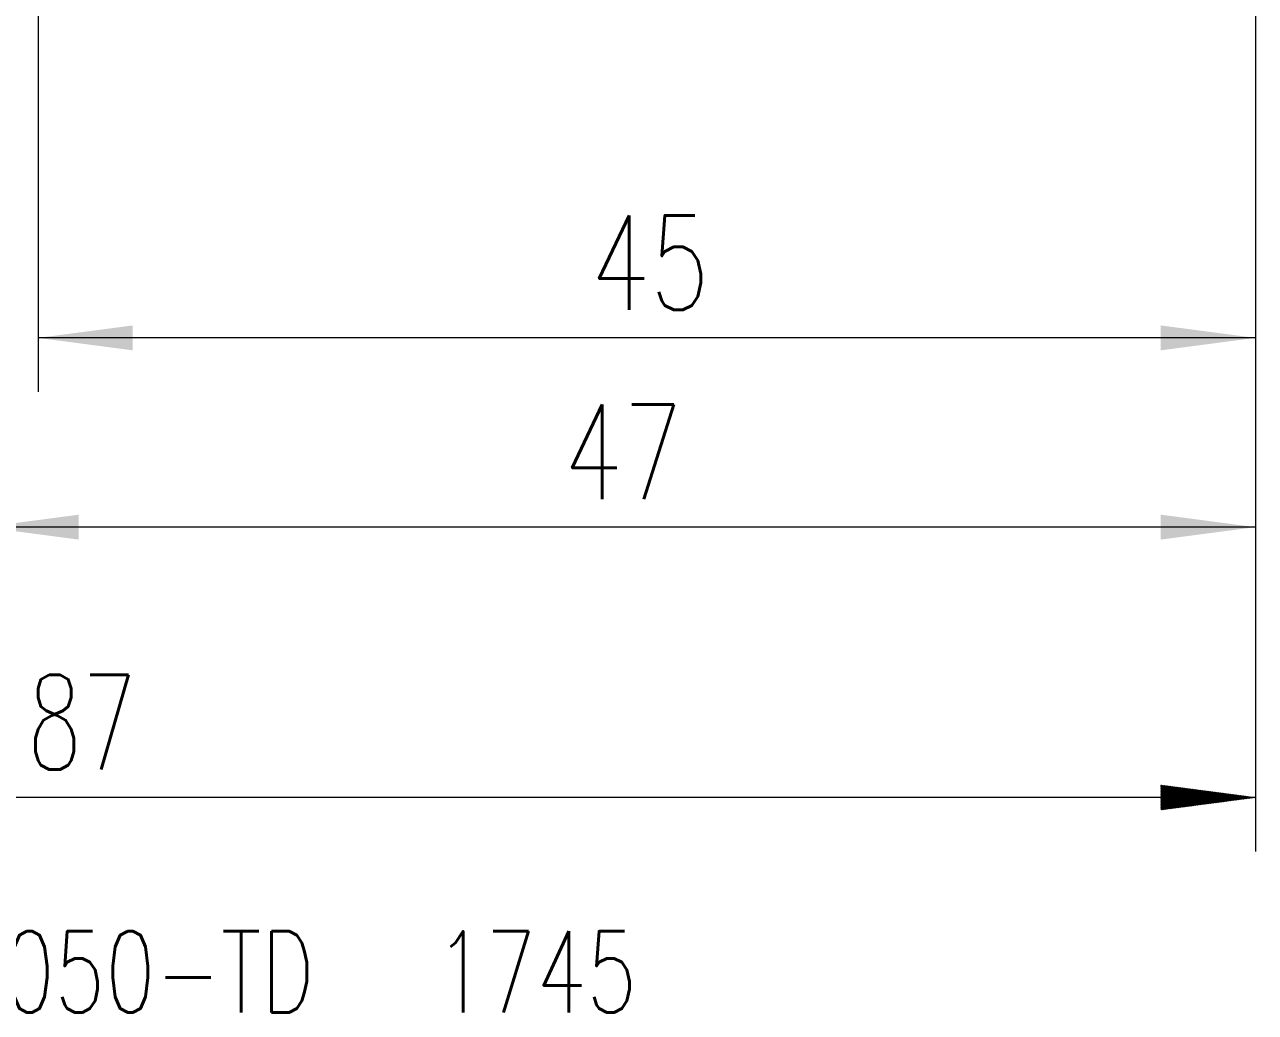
# Model space of a CAD drawing. Header units: millimetres. Extents: x -53 to 66, y -62 to 29.
# Drawn here: x 1.5 to 47, y -62.13 to -25.6 of the extents above; entities that cross this region are included whole.
import ezdxf

# ---------------------------------------------------------------- set-up
doc = ezdxf.new("R2010")
doc.units = ezdxf.units.MM
doc.layers.add('SK2', color=7, linetype='Continuous')
doc.layers.add('SK6', color=5, linetype='Continuous')
doc.styles.add('iso_b_vert', font='simplex.shx')
doc.dimstyles.get("Standard").update_dxf_attribs({"dimtxt": 0.18, "dimasz": 0.18, "dimexe": 0.18, "dimexo": 0.0625, "dimgap": 0.09, "dimtad": 1, "dimzin": 0, "dimdsep": 52, "dimtxsty": 'Standard', "dimcen": 0.09, "dimadec": 0, "dimazin": 0, "dimtfac": 1, "dimtdec": 4, "dimtofl": 0, "dimtmove": 0, "dimatfit": 3, "dimfxl": 1, "dimtolj": 1, "dimtzin": 0, "dimarcsym": 0})

# ---------------------------------------------------------------- blocks, each defined once
blk = doc.blocks.new('_U0')
at = {"layer": 'SK2', "lineweight": 13}
for p, q in [((0, -1.5875), (0, -46.183076)), ((47, -6.6375), (47, -46.183076)), ((47, -44.183076), (0, -44.183076))]:
    blk.add_line(p, q, dxfattribs=at)
at = {"layer": 'SK2', "lineweight": 18}
for points in [[(0, -44.183076), (3.499998, -43.722292), (3.500002, -44.64386)], [(47, -44.183076), (43.500002, -44.64386), (43.499998, -43.722292)]]:
    blk.add_solid(points, dxfattribs=at)
at = {"layer": 'SK2', "lineweight": 18, "insert": (21.410767, -43.150442), "char_height": 3.5, "attachment_point": 7, "line_spacing_factor": 1.084337, "style": 'iso_b_vert'}
blk.add_mtext('\\W0.7361;47', dxfattribs=at)
blk = doc.blocks.new('_U2')
at = {"layer": 'SK2', "lineweight": 13}
for p, q in [((1.997679, -6.3375), (1.997679, -39.183076)), ((47, -6.6375), (47, -39.183076)), ((47, -37.183076), (1.997679, -37.183076))]:
    blk.add_line(p, q, dxfattribs=at)
at = {"layer": 'SK2', "lineweight": 18}
for points in [[(1.997679, -37.183076), (5.497677, -36.722292), (5.497681, -37.64386)], [(47, -37.183076), (43.500002, -37.64386), (43.499998, -36.722292)]]:
    blk.add_solid(points, dxfattribs=at)
at = {"layer": 'SK2', "lineweight": 18, "insert": (22.409607, -36.150442), "char_height": 3.5, "attachment_point": 7, "line_spacing_factor": 1.084337, "style": 'iso_b_vert'}
blk.add_mtext('\\W0.7361;45', dxfattribs=at)

msp = doc.modelspace()

# ---------------------------------------------------------------- hatches: boundary and pattern name
at = {"layer": 'SK2', "lineweight": 13}
h = msp.add_hatch(dxfattribs=at)
h.set_pattern_fill('ANSI31', color=256, scale=0.0062, style=0)
h.paths.add_polyline_path([(47, -54.183), (43.5, -54.644), (43.5, -53.722)])

# ---------------------------------------------------------------- linework, layer by layer
at = {"layer": 'SK2', "lineweight": 18}
for p, q in [((47, -6.588), (47, -56.183)), ((47, -54.183), (-40, -54.183))]:
    msp.add_line(p, q, dxfattribs=at)

# ---------------------------------------------------------------- texts
at = {"layer": 'SK2', "lineweight": 18, "insert": (1.595, -53.15), "char_height": 3.5, "attachment_point": 7, "line_spacing_factor": 1.084337, "style": 'iso_b_vert'}
msp.add_mtext('\\W0.6740;87', dxfattribs=at)
at = {"layer": 'SK6', "lineweight": 18, "insert": (-20.687, -62.132), "char_height": 3, "attachment_point": 7, "line_spacing_factor": 1.084337, "style": 'iso_b_vert'}
msp.add_mtext('\\W0.7248;2F366-1000-050-TD   1745', dxfattribs=at)

# ---------------------------------------------------------------- dimensions: what is measured, and where the dimension line sits
at = {"layer": 'SK2', "lineweight": 18}
for base, p2, picture, middle in [((0, -44.183), (0, 0), '_U0', (23.5, -44.183)), ((1.998, -37.183), (1.998, -4.75), '_U2', (24.499, -37.183))]:
    dim = msp.add_linear_dim(base=base, p1=(47, -5.05), p2=p2, dimstyle='Standard', override={"dimtxt": 3.5, "dimasz": 3.5, "dimexe": 2, "dimexo": 1.5875, "dimgap": 1.75, "dimtad": 1, "dimtih": 1, "dimtoh": 0, "dimdec": 2, "dimlfac": 1, "dimzin": 8, "dimdsep": 46, "dimlunit": 2, "dimpost": '<>', "dimtxsty": 'iso_b_vert', "dimsah": 1, "dimse1": 0, "dimse2": 0, "dimsd1": 0, "dimsd2": 0, "dimclrd": 2, "dimclre": 2, "dimclrt": 2, "dimtol": 0, "dimtm": -0.1, "dimtfac": 1, "dimtdec": 2, "dimtofl": 1, "dimtmove": 0, "dimtzin": 8, "dimlwd": 13, "dimlwe": 13}, dxfattribs=at)
    dim.commit()
    dim.dimension.update_dxf_attribs({"geometry": picture, "text_midpoint": middle})

doc.saveas('drawing.dxf')
